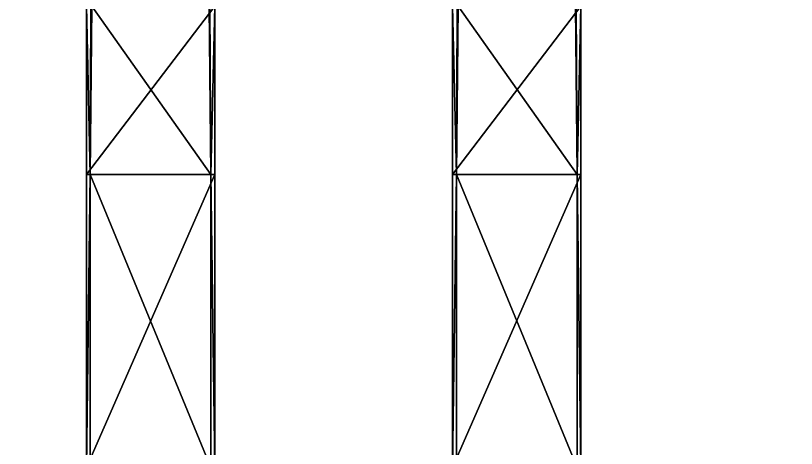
# Model space of a CAD drawing. Header units: millimetres. Extents: x -13000 to 13000, y -1300 to 1300.
# Drawn here: x 1066 to 2132, y 26 to 617 of the extents above; entities that cross this region are included whole.
import ezdxf

# ---------------------------------------------------------------- set-up
doc = ezdxf.new("R2010")
doc.units = ezdxf.units.MM
doc.layers.add('Rails', color=7, linetype='Continuous', true_color=0x068706)

msp = doc.modelspace()

# ---------------------------------------------------------------- meshes
at = {"layer": 'Rails', "color": 201, "true_color": 0xd59ae5}
mesh = msp.add_polyface(dxfattribs=at)
corners = [(2337.6, 630, -50), (2331.2, 630, 110), (2332.4, 400, 90), (2330.1, 630, 130), (2162.4, 0, -50), (2167.6, 0, 90), (2167.6, 400, 90), (2162.4, 400, -50), (2162.4, 630, -50), (2168.7, 630, 110), (2169.9, 630, 130), (2337.6, 400, -50), (2337.6, 0, -50), (2332.4, 0, 90), (1832.4, 400, 90), (1832.4, 0, 90), (1837.6, 0, -50), (1837.6, 400, -50), (1831.2, 965, 110), (1831.2, 630, 110), (1837.6, 630, -50), (1830.1, 630, 130), (1662.4, 0, -50), (1662.4, 400, -50), (1667.6, 400, 90), (1667.6, 0, 90), (1837.6, 965, -50), (1662.4, 630, -50), (1668.7, 630, 110), (1669.9, 630, 130)]
mesh.append_faces([[corners[k] for k in face] for face in [(1, 3, 2), (6, 10, 9), (19, 21, 14)]], dxfattribs={"color": 201})
mesh.append_faces([[corners[k] for k in face] for face in [(0, 1, 2), (4, 5, 6), (6, 7, 4), (8, 7, 6), (6, 9, 8), (4, 7, 11), (11, 12, 4), (6, 5, 13), (13, 2, 6), (7, 8, 0), (0, 11, 7), (9, 10, 3), (3, 1, 9), (10, 6, 2), (2, 3, 10), (14, 15, 16), (16, 17, 14), (18, 19, 20), (14, 17, 20), (20, 19, 14), (22, 23, 17), (17, 16, 22), (24, 25, 15), (15, 14, 24), (26, 20, 27), (23, 27, 20), (20, 17, 23), (28, 29, 21), (21, 19, 28), (29, 24, 14), (14, 21, 29)]], dxfattribs={"vtx2": -1, "color": 201})
mesh = msp.add_polyface(dxfattribs=at)
corners = [(1662.4, 0, -50), (1667.6, 0, 90), (1667.6, 400, 90), (1662.4, 400, -50), (1662.4, 630, -50), (1668.7, 630, 110), (1669.9, 630, 130), (1332.4, 400, 90), (1332.4, 0, 90), (1337.6, 0, -50), (1337.6, 400, -50), (1337.6, 630, -50), (1331.2, 630, 110), (1330.1, 630, 130), (1162.4, 0, -50), (1167.6, 0, 90), (1167.6, 400, 90), (1162.4, 400, -50), (1162.4, 630, -50), (1168.7, 630, 110), (1169.9, 630, 130), (1332.4, -400, 90), (832.4, 400, 90), (832.4, 0, 90), (837.6, 0, -50), (837.6, 400, -50), (837.6, 630, -50), (831.2, 630, 110), (830.1, 630, 130), (662.4, 0, -50), (667.6, 400, 90), (662.4, 400, -50)]
mesh.append_faces([[corners[k] for k in face] for face in [(2, 6, 5), (12, 13, 7), (16, 20, 19), (27, 28, 22)]], dxfattribs={"color": 201})
mesh.append_faces([[corners[k] for k in face] for face in [(0, 1, 2), (2, 3, 0), (4, 3, 2), (2, 5, 4), (7, 8, 9), (9, 10, 7), (7, 10, 11), (11, 12, 7), (14, 15, 16), (16, 17, 14), (18, 17, 16), (16, 19, 18), (14, 17, 10), (10, 9, 14), (16, 15, 8), (8, 7, 16), (17, 18, 11), (11, 10, 17), (19, 20, 13), (13, 12, 19), (20, 16, 7), (7, 13, 20), (21, 8, 15), (22, 23, 24), (24, 25, 22), (22, 25, 26), (26, 27, 22), (25, 24, 29), (23, 22, 30), (26, 25, 31)]], dxfattribs={"vtx2": -1, "color": 201})

doc.saveas('drawing.dxf')
